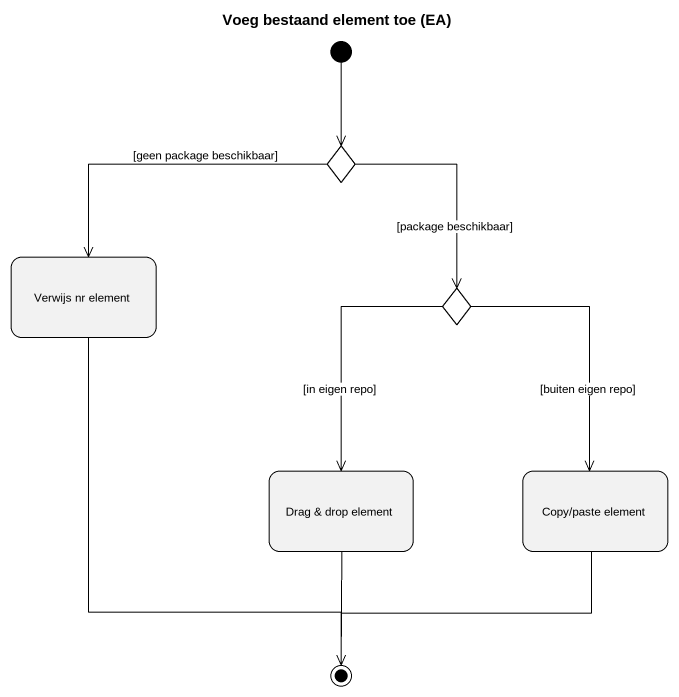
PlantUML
@startuml
title Voeg bestaand element toe (EA)
hide empty description
state choice1 <<choice>>
state "Verwijs nr element" as Verwijs_nr_element
state choice2 <<choice>>
state "Drag & drop element" as Drag_drop_element
state "Copy/paste element" as Copy_paste_element
[*] --> choice1
choice1 -left-> Verwijs_nr_element : [geen package beschikbaar]
choice1 --> choice2 : [package beschikbaar]
choice2 --> Drag_drop_element : [in eigen repo]
choice2 --> Copy_paste_element : [buiten eigen repo]
Verwijs_nr_element --> [*]
Drag_drop_element --> [*]
Copy_paste_element --> [*]
@enduml
